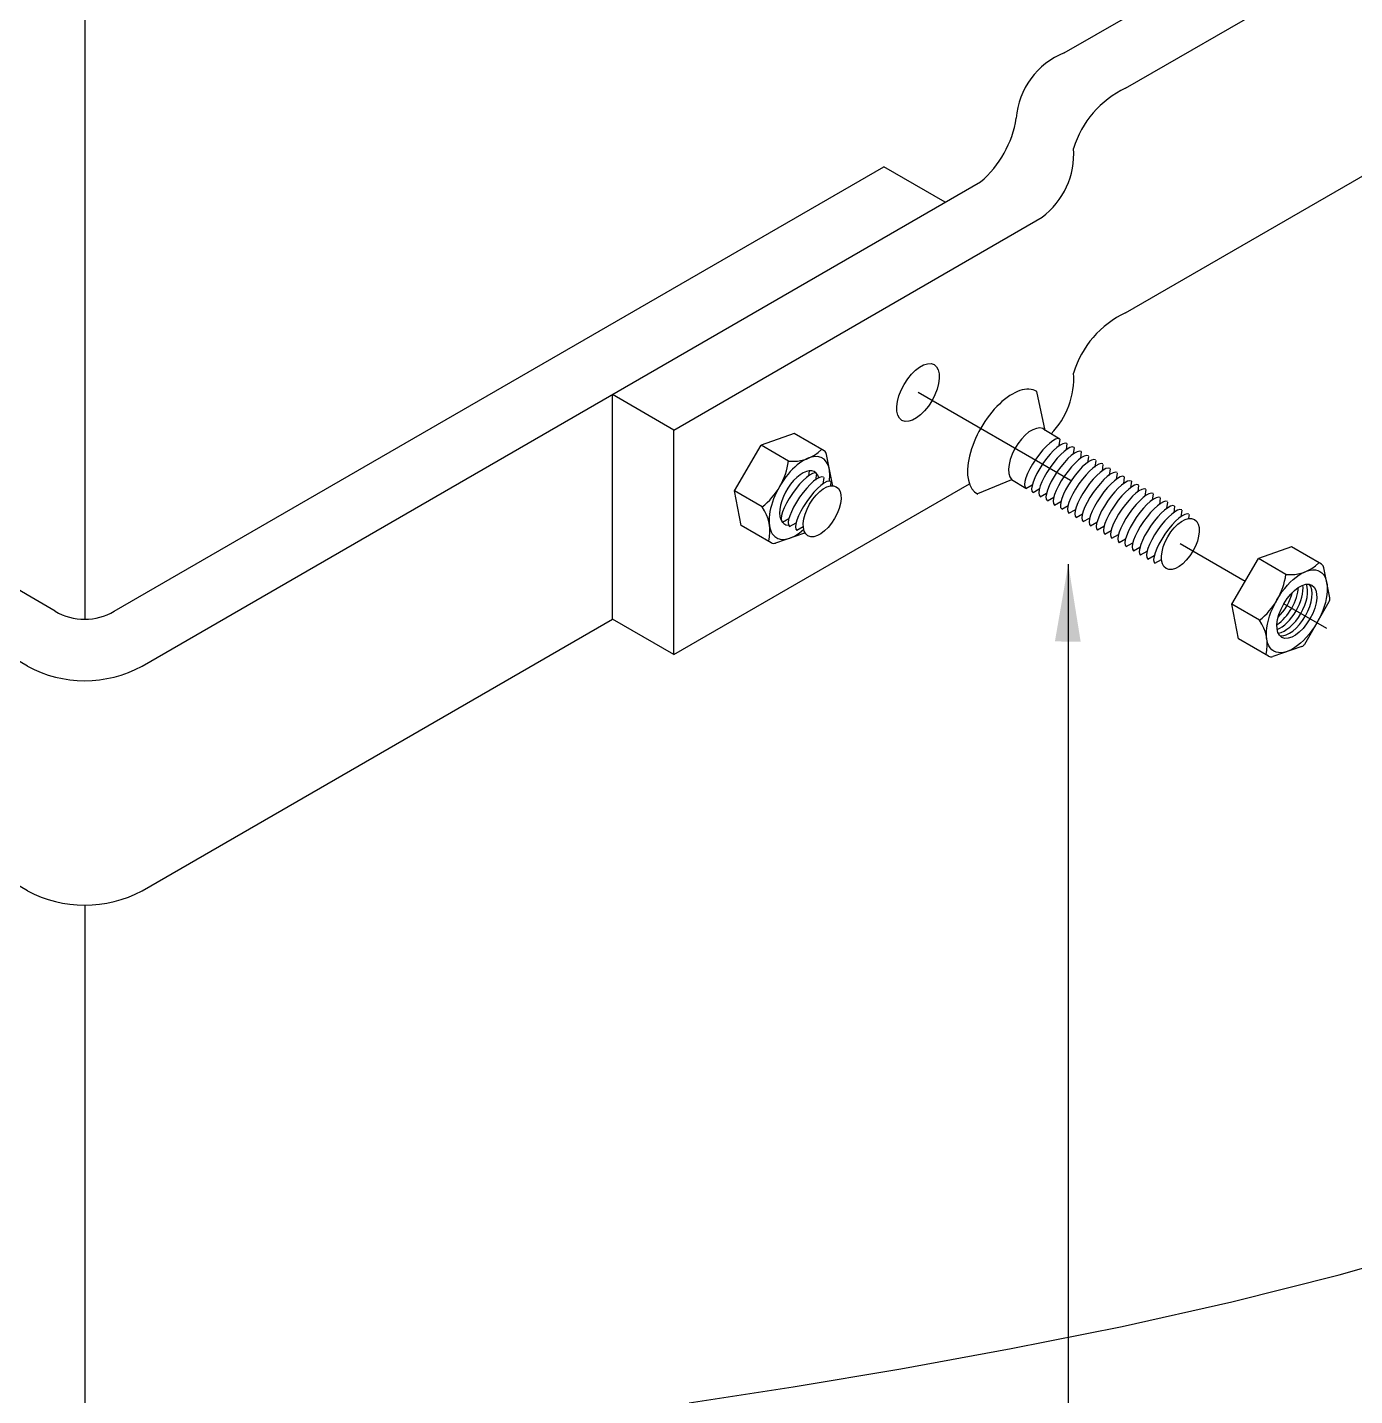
# Model space of a CAD drawing. Header units: millimetres. Extents: x -6221.7 to -6201.1, y -4390.5 to -4377.2.
# Drawn here: x -6210.946 to -6207.853, y -4385.993 to -4382.806 of the extents above; entities that cross this region are included whole.
import ezdxf

# ---------------------------------------------------------------- set-up
doc = ezdxf.new("R2010")
doc.units = ezdxf.units.MM
doc.header["$LTSCALE"] = 10
doc.linetypes.add('DASHDOT', pattern=[1, 0.5, -0.25, 0, -0.25])
doc.layers.add('Termotécnica', color=7, linetype='Continuous')

msp = doc.modelspace()

# ---------------------------------------------------------------- linework, layer by layer
at = {"layer": 'Termotécnica', "color": 2}
for p, q in [((-6208.53, -4382.865), (-6205.4449, -4381.0839)), ((-6208.387, -4382.9476), (-6205.4388, -4381.2455)), ((-6210.8124, -4382.5144), (-6210.8124, -4384.1844)), ((-6208.387, -4383.4706), (-6207.0024, -4382.6712)), ((-6210.8812, -4384.166), (-6213.3441, -4382.7211)), ((-6210.946, -4384.2937), (-6213.3441, -4382.8862)), ((-6210.7436, -4384.166), (-6208.9502, -4383.1306)), ((-6208.8072, -4383.2132), (-6208.9502, -4383.1306)), ((-6210.6787, -4384.2937), (-6208.7248, -4383.1656)), ((-6209.44, -4383.7437), (-6208.5818, -4383.2482)), ((-6210.946, -4384.8167), (-6213.3441, -4383.4092)), ((-6209.44, -4383.7437), (-6209.583, -4383.6611)), ((-6209.583, -4384.1841), (-6209.583, -4383.6611)), ((-6208.5743, -4383.7445), (-6208.5942, -4383.6541)), ((-6209.44, -4384.2667), (-6209.44, -4383.7437)), ((-6209.1595, -4383.7521), (-6209.2366, -4383.7788)), ((-6209.0896, -4383.7925), (-6209.1595, -4383.7521)), ((-6208.5404, -4383.7648), (-6208.5739, -4383.7449)), ((-6208.5404, -4383.7648), (-6208.5424, -4383.7801)), ((-6209.2982, -4383.8856), (-6209.2366, -4383.7788)), ((-6209.1724, -4383.8159), (-6209.2366, -4383.7788)), ((-6209.0701, -4383.8709), (-6209.0836, -4383.8008)), ((-6208.5237, -4383.775), (-6208.5257, -4383.7898)), ((-6208.5071, -4383.7842), (-6208.5091, -4383.7995)), ((-6208.4903, -4383.7938), (-6208.4924, -4383.8092)), ((-6208.4736, -4383.805), (-6208.4756, -4383.8204)), ((-6208.4568, -4383.8147), (-6208.4588, -4383.8301)), ((-6208.4399, -4383.8241), (-6208.442, -4383.8398)), ((-6208.4232, -4383.8338), (-6208.4252, -4383.8495)), ((-6209.1246, -4383.8388), (-6209.1261, -4383.8505)), ((-6209.1073, -4383.8448), (-6209.1093, -4383.8602)), ((-6209.0905, -4383.8545), (-6209.0925, -4383.8698)), ((-6209.0738, -4383.8642), (-6209.0748, -4383.873)), ((-6208.6529, -4383.8597), (-6208.7323, -4383.8925)), ((-6208.6195, -4383.8796), (-6208.6529, -4383.8597)), ((-6208.4069, -4383.8439), (-6208.4089, -4383.8589)), ((-6208.3901, -4383.8535), (-6208.3921, -4383.8686)), ((-6208.3734, -4383.8632), (-6208.3754, -4383.8783)), ((-6209.44, -4384.2667), (-6208.7506, -4383.8687)), ((-6209.2828, -4383.9658), (-6209.2982, -4383.8856)), ((-6209.2341, -4383.9227), (-6209.2982, -4383.8856)), ((-6208.6195, -4383.8796), (-6208.6048, -4383.8713)), ((-6208.6027, -4383.8893), (-6208.5881, -4383.881)), ((-6208.5861, -4383.899), (-6208.5714, -4383.8907)), ((-6208.3567, -4383.8729), (-6208.3586, -4383.8879)), ((-6208.3399, -4383.8825), (-6208.3419, -4383.8976)), ((-6208.3232, -4383.8922), (-6208.3251, -4383.9073)), ((-6208.5694, -4383.9087), (-6208.5546, -4383.9003)), ((-6208.5526, -4383.9184), (-6208.5379, -4383.91)), ((-6208.5359, -4383.928), (-6208.5211, -4383.9197)), ((-6208.5191, -4383.9377), (-6208.5044, -4383.9293)), ((-6208.3064, -4383.9019), (-6208.3084, -4383.9169)), ((-6208.2897, -4383.9115), (-6208.2916, -4383.9266)), ((-6208.2728, -4383.921), (-6208.2748, -4383.9363)), ((-6209.1865, -4383.9584), (-6209.1714, -4383.9499)), ((-6209.1699, -4383.9681), (-6209.1547, -4383.9595)), ((-6208.5025, -4383.9475), (-6208.4876, -4383.939)), ((-6208.4858, -4383.9571), (-6208.4709, -4383.9487)), ((-6208.469, -4383.9668), (-6208.4541, -4383.9583)), ((-6208.256, -4383.9307), (-6208.258, -4383.946)), ((-6208.2393, -4383.9403), (-6208.2403, -4383.9492)), ((-6209.2129, -4384.0061), (-6209.2828, -4383.9658)), ((-6209.1353, -4383.9837), (-6209.2027, -4384.0071)), ((-6209.1532, -4383.9773), (-6209.138, -4383.9687)), ((-6208.4523, -4383.9765), (-6208.4374, -4383.968)), ((-6208.4355, -4383.9861), (-6208.4206, -4383.9777)), ((-6208.419, -4383.9959), (-6208.4039, -4383.9873)), ((-6208.4022, -4384.0055), (-6208.3872, -4383.997)), ((-6208.3855, -4384.0152), (-6208.3704, -4384.0067)), ((-6208.3687, -4384.0249), (-6208.3537, -4384.0164)), ((-6208.0006, -4384.0161), (-6208.0777, -4384.0429)), ((-6207.9307, -4384.0565), (-6208.0006, -4384.0161)), ((-6208.5206, -4384.0562), (-6208.5206, -4386.5965)), ((-6208.352, -4384.0346), (-6208.3369, -4384.026)), ((-6208.3354, -4384.0443), (-6208.3202, -4384.0357)), ((-6208.3186, -4384.054), (-6208.3034, -4384.0454)), ((-6208.1394, -4384.1497), (-6208.0777, -4384.0429)), ((-6208.0136, -4384.0799), (-6208.0777, -4384.0429)), ((-6207.9113, -4384.1349), (-6207.9248, -4384.0649)), ((-6208.0752, -4384.1867), (-6208.1394, -4384.1497)), ((-6208.124, -4384.2298), (-6208.1394, -4384.1497)), ((-6207.9698, -4384.2423), (-6207.9127, -4384.1434)), ((-6210.6787, -4384.8167), (-6209.583, -4384.1841)), ((-6209.44, -4384.2667), (-6209.583, -4384.1841)), ((-6208.0541, -4384.2702), (-6208.124, -4384.2298)), ((-6207.9764, -4384.2478), (-6208.0439, -4384.2711)), ((-6210.8124, -4384.8506), (-6210.8124, -4386.0546))]:
    msp.add_line(p, q, dxfattribs=at)
at = {"layer": 'Termotécnica', "color": 1, "linetype": 'DASHDOT', "ltscale": 2}
for p, q in [((-6208.5151, -4383.8616), (-6208.8706, -4383.6563)), ((-6208.1084, -4384.0963), (-6208.2596, -4384.0091)), ((-6207.9181, -4384.2063), (-6208.0184, -4384.1483))]:
    msp.add_line(p, q, dxfattribs=at)
at = {"layer": 'Termotécnica', "color": 1}
msp.add_lwpolyline([(-6209.4043, -4386.0094), (-6209.1616, -4385.9722), (-6208.9104, -4385.9303), (-6208.6537, -4385.8835), (-6208.3954, -4385.8317), (-6208.1394, -4385.7745), (-6207.8895, -4385.7117), (-6207.6496, -4385.6429)], dxfattribs=at)
at = {"layer": 'Termotécnica', "color": 2}
for centre, radius, start, end in [((-6208.464, -4383.0306), 0.1782, 111.7429, 175.7975), ((-6208.2903, -4383.1536), 0.2276, 115.1462, 163.2454), ((-6208.8842, -4382.9789), 0.2455, 310.466, 350.9418), ((-6208.6934, -4383.0999), 0.1856, 306.9562, 3.6826), ((-6208.2903, -4383.6766), 0.2276, 115.1462, 163.2454), ((-6208.6934, -4383.6229), 0.1856, 315.6339, 3.6826), ((-6209.1621, -4383.7212), 0.0953, 263.8108, 314.501), ((-6209.0957, -4383.8031), 0.0123, 10.8846, 60), ((-6209.3354, -4383.793), 0.1646, 307.9969, 352.0248), ((-6209.0823, -4383.8732), 0.0123, 359.1317, 10.8846), ((-6209.3113, -4383.979), 0.0956, 345.5818, 36.1065), ((-6209.1393, -4383.9721), 0.0123, 289.1165, 296.2919), ((-6209.2068, -4383.9954), 0.0123, 240, 289.1165), ((-6208.0033, -4383.9852), 0.0953, 263.8108, 314.501), ((-6207.9369, -4384.0672), 0.0123, 10.8846, 60), ((-6208.1765, -4384.057), 0.1646, 307.9969, 352.0248), ((-6207.9234, -4384.1373), 0.0123, 330, 10.8846), ((-6210.8124, -4384.0468), 0.1376, 240, 300), ((-6208.1524, -4384.243), 0.0956, 345.5818, 36.1065), ((-6207.9805, -4384.2361), 0.0123, 289.1165, 330), ((-6208.0479, -4384.2595), 0.0123, 240, 289.1165), ((-6210.8124, -4384.0468), 0.2808, 241.5738, 298.4262), ((-6210.8124, -4384.5698), 0.2808, 241.5738, 298.4262)]:
    msp.add_arc(centre, radius, start, end, dxfattribs=at)
for centre, major_axis, ratio in [((-6208.8706, -4383.6563), (-0.0375, -0.0649), 0.500279), ((-6209.0941, -4383.9329), (-0.033, -0.0572), 0.509483), ((-6208.2596, -4384.0091), (-0.033, -0.0572), 0.509483), ((-6207.988, -4384.1659), (-0.0536, -0.0928), 0.500279), ((-6207.988, -4384.1659), (-0.0351, -0.0608), 0.500279)]:
    msp.add_ellipse(centre, major_axis=major_axis, ratio=ratio, dxfattribs=at)
for centre, major_axis, start_param, end_param in [((-6208.6642, -4383.7728), (-0.0689, -0.1193), 3.123624, 6.31293), ((-6208.6133, -4383.8021), (0.035, 0.0607), 6.141843, 9.272385), ((-6209.1468, -4383.9019), (0.0536, 0.0928), 5.414719, 10.426914), ((-6209.1468, -4383.9019), (-0.0351, -0.0608), 2.686448, 6.55275)]:
    msp.add_ellipse(centre, major_axis=major_axis, ratio=0.500279, start_param=start_param, end_param=end_param, dxfattribs=at)
at = {"layer": 'Termotécnica', "color": 1}
for centre, major_axis, ratio, start_param, end_param in [((-6208.5799, -4383.822), (-0.0397, -0.0571), 0.281547, 3.158868, 6.283185), ((-6208.5632, -4383.8323), (-0.0397, -0.0571), 0.281547, 3.158868, 6.283185), ((-6208.5465, -4383.8414), (-0.0397, -0.0571), 0.281547, 3.158868, 6.283185), ((-6208.5298, -4383.8511), (-0.0397, -0.0571), 0.281547, 3.158868, 6.283185), ((-6208.5131, -4383.8613), (-0.0397, -0.0571), 0.281547, 3.158868, 6.283185), ((-6208.4963, -4383.8705), (-0.0397, -0.0571), 0.281547, 3.158868, 6.283185), ((-6208.4795, -4383.8801), (-0.0397, -0.0571), 0.281547, 3.158868, 6.283185), ((-6208.4628, -4383.8904), (-0.0397, -0.0571), 0.281547, 3.158868, 6.283185), ((-6209.1468, -4383.9019), (-0.0397, -0.0571), 0.281547, 3.158868, 6.283185), ((-6209.1302, -4383.911), (-0.0397, -0.0571), 0.281547, 3.158868, 6.283185), ((-6209.1134, -4383.9207), (-0.0397, -0.0571), 0.281547, 3.158868, 6.283185), ((-6208.4461, -4383.9), (-0.0397, -0.0571), 0.281547, 3.158868, 6.283185), ((-6208.4293, -4383.9097), (-0.0397, -0.0571), 0.281547, 3.158868, 6.283185), ((-6208.4126, -4383.9199), (-0.0397, -0.0571), 0.281547, 3.158868, 6.283185), ((-6208.396, -4383.9291), (-0.0397, -0.0571), 0.281547, 3.158868, 6.283185), ((-6208.3793, -4383.9388), (-0.0397, -0.0571), 0.281547, 3.158868, 6.283185), ((-6208.3626, -4383.949), (-0.0397, -0.0571), 0.281547, 3.158868, 6.283185), ((-6208.3458, -4383.9581), (-0.0397, -0.0571), 0.281547, 3.158868, 6.283185), ((-6208.329, -4383.9678), (-0.0397, -0.0571), 0.281547, 3.158868, 6.283185), ((-6208.3123, -4383.978), (-0.0397, -0.0571), 0.281547, 3.158868, 6.283185), ((-6208.2957, -4383.9872), (-0.0397, -0.0571), 0.281547, 3.158868, 6.283185), ((-6208.2789, -4383.9969), (-0.0397, -0.0571), 0.281547, 3.158868, 6.283185), ((-6208.0307, -4384.1412), (-0.0351, -0.0608), 0.500279, 0.785292, 2.36675), ((-6208.02, -4384.1474), (-0.0351, -0.0608), 0.500279, 0.558566, 2.581302), ((-6208.0093, -4384.1536), (-0.0351, -0.0608), 0.500279, 0.364789, 2.778721), ((-6207.9987, -4384.1597), (-0.0351, -0.0608), 0.500279, 0.18491, 2.972727), ((-6208.0414, -4384.1351), (-0.0351, -0.0608), 0.500279, 1.074262, 2.069382)]:
    msp.add_ellipse(centre, major_axis=major_axis, ratio=ratio, start_param=start_param, end_param=end_param, dxfattribs=at)
at = {"layer": 'Termotécnica', "color": 2}
msp.add_solid([(-6208.5518, -4384.2362), (-6208.4918, -4384.2366), (-6208.5206, -4384.0562)], dxfattribs=at)

doc.saveas('drawing.dxf')
